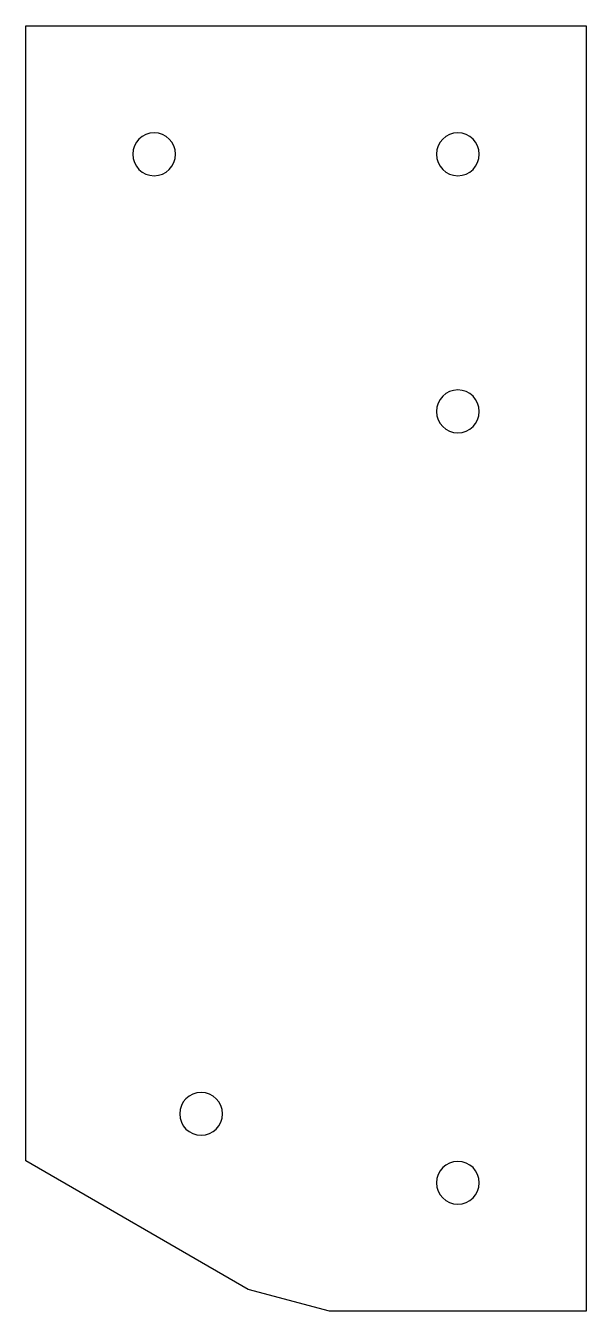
# Model space of a CAD drawing. Header units: millimetres. Extents: x 115 to 181, y 29 to 179.
import ezdxf

# ---------------------------------------------------------------- set-up
doc = ezdxf.new("R2010")
doc.units = ezdxf.units.MM
doc.header["$MEASUREMENT"] = 0
doc.layers.add('Layer0000', color=7, linetype='Continuous', lineweight=25)

msp = doc.modelspace()

# ---------------------------------------------------------------- linework, layer by layer
at = {"layer": 'Layer0000', "color": 7, "linetype": 'Continuous', "lineweight": 25}
for p, q in [((115.19, 179.02), (180.68, 179.02)), ((115.19, 46.56), (115.19, 179.02)), ((180.68, 179.02), (180.68, 29)), ((141.17, 31.55), (115.19, 46.56)), ((150.68, 29), (141.17, 31.55)), ((180.68, 29), (150.68, 29))]:
    msp.add_line(p, q, dxfattribs=at)
for centre, start, end in [((130.19, 164.02), 0, 180), ((165.68, 164.02), 0, 180), ((130.19, 164.02), 180, 0), ((165.68, 164.02), 180, 0), ((165.68, 134.02), 0, 180), ((165.68, 134.02), 180, 0), ((135.68, 52.04), 0, 180), ((135.68, 52.04), 180, 0), ((165.68, 44), 0, 180), ((165.68, 44), 180, 0)]:
    msp.add_arc(centre, 2.5, start, end, dxfattribs=at)

doc.saveas('drawing.dxf')
